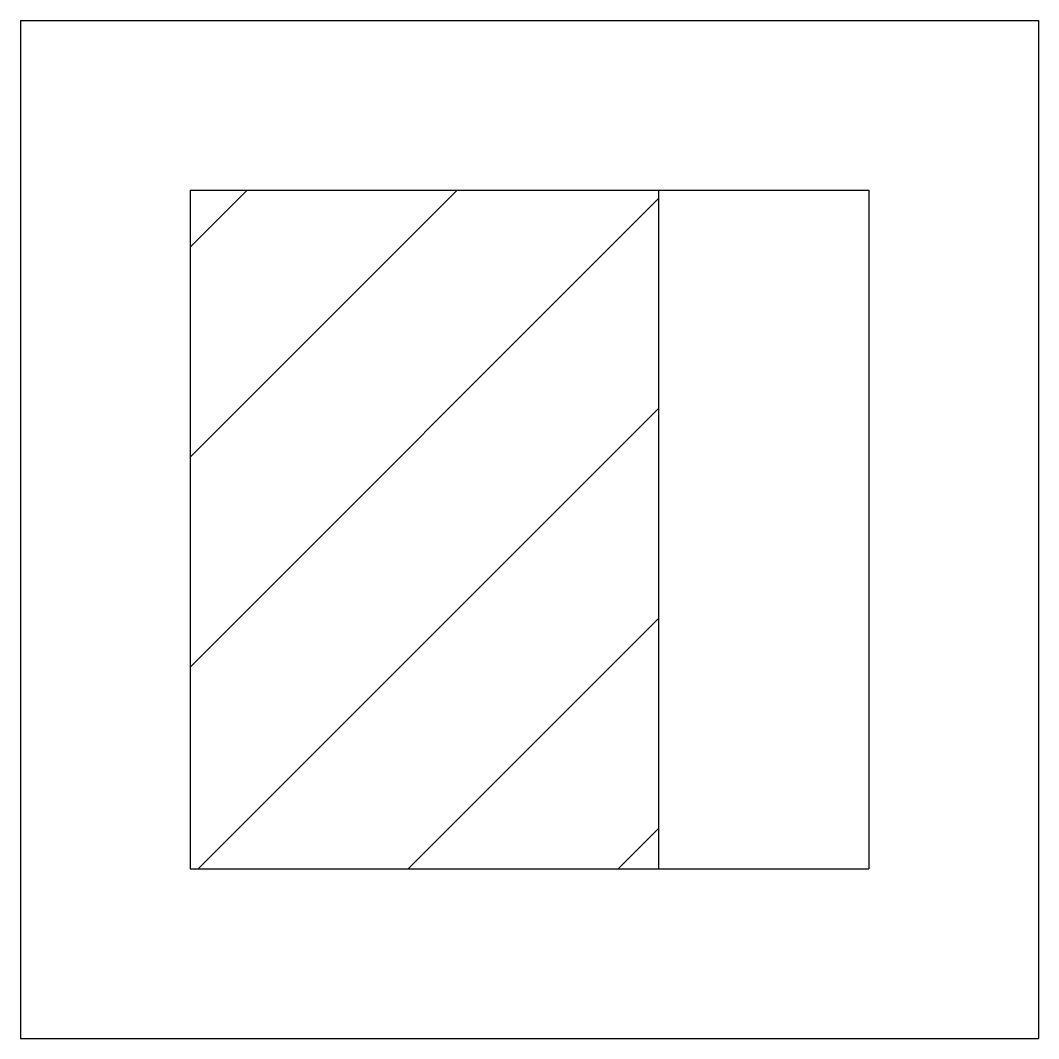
# Model space of a CAD drawing. Header units: millimetres. Extents: x -10148.673 to -10148.223, y -374.823 to -374.373.
import ezdxf

# ---------------------------------------------------------------- set-up
doc = ezdxf.new("R2010")
doc.units = ezdxf.units.MM
doc.layers.add('Tub_esgoto_caixas', color=2, linetype='Continuous')

# ---------------------------------------------------------------- blocks, each defined once
blk = doc.blocks.new('*X1')
at = {"color": 0}
for p, q in [((31.1387, 27.4264), (32.7123, 29)), ((31.1387, 28.6638), (31.4749, 29)), ((31.1387, 26.1889), (33.8994, 28.9497)), ((31.1872, 25), (33.8994, 27.7122)), ((32.4246, 25), (33.8994, 26.4748)), ((33.6621, 25), (33.8994, 25.2374))]:
    blk.add_line(p, q, dxfattribs=at)

msp = doc.modelspace()

# ---------------------------------------------------------------- linework, layer by layer
at = {"layer": 'Tub_esgoto_caixas', "color": 3}
for p, q in [((-10148.67273, -374.37285), (-10148.67273, -374.82285)), ((-10148.67273, -374.37285), (-10148.22273, -374.37285)), ((-10148.22273, -374.37285), (-10148.22273, -374.82285)), ((-10148.67273, -374.82285), (-10148.22273, -374.82285))]:
    msp.add_line(p, q, dxfattribs=at)
at = {"layer": 'Tub_esgoto_caixas', "color": 1, "linetype": 'Continuous'}
for p, q in [((-10148.59773, -374.44785), (-10148.59773, -374.74785)), ((-10148.59773, -374.44785), (-10148.29773, -374.44785)), ((-10148.39067, -374.44785), (-10148.39067, -374.74785)), ((-10148.29773, -374.44785), (-10148.29773, -374.74785)), ((-10148.59773, -374.74785), (-10148.29773, -374.74785))]:
    msp.add_line(p, q, dxfattribs=at)

# ---------------------------------------------------------------- block references
at = {"layer": 'Tub_esgoto_caixas', "color": 1, "linetype": 'Continuous', "xscale": 0.0750000000007276, "yscale": 0.07499999999998863, "zscale": 0.07499999999999979}
msp.add_blockref('*X1', (-10150.93313, -376.62285), dxfattribs=at)

doc.saveas('drawing.dxf')
